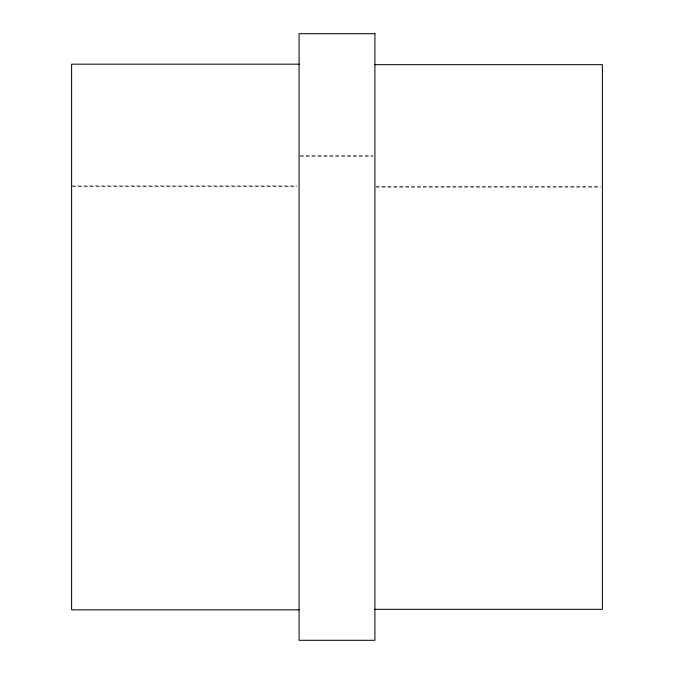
<?xml version="1.0" encoding="UTF-8"?>
<svg xmlns="http://www.w3.org/2000/svg" width="674" height="674" viewBox="0 0 674 674"><rect width="100%" height="100%" fill="white"/><g stroke="black" fill="none" stroke-linecap="round" stroke-linejoin="round"><path stroke-width="0.51" stroke-dasharray="3.37 2.53" d="M300.124 155.441L372.832 155.441M300.124 156.225L372.832 156.225M71.612 185.94L296.981 185.94M375.966 186.445L600.281 186.445M72.666 186.605L296.981 186.605M375.966 187.111L600.281 187.111"/><path stroke-width="1.01" d="M299.088 64.173L71.612 64.173L71.612 609.827L299.088 609.827M374.913 64.67L602.388 64.67L602.388 609.33L374.913 609.33M374.913 33.7L299.088 33.7L299.088 640.3L374.913 640.3L374.913 33.7"/></g></svg>
